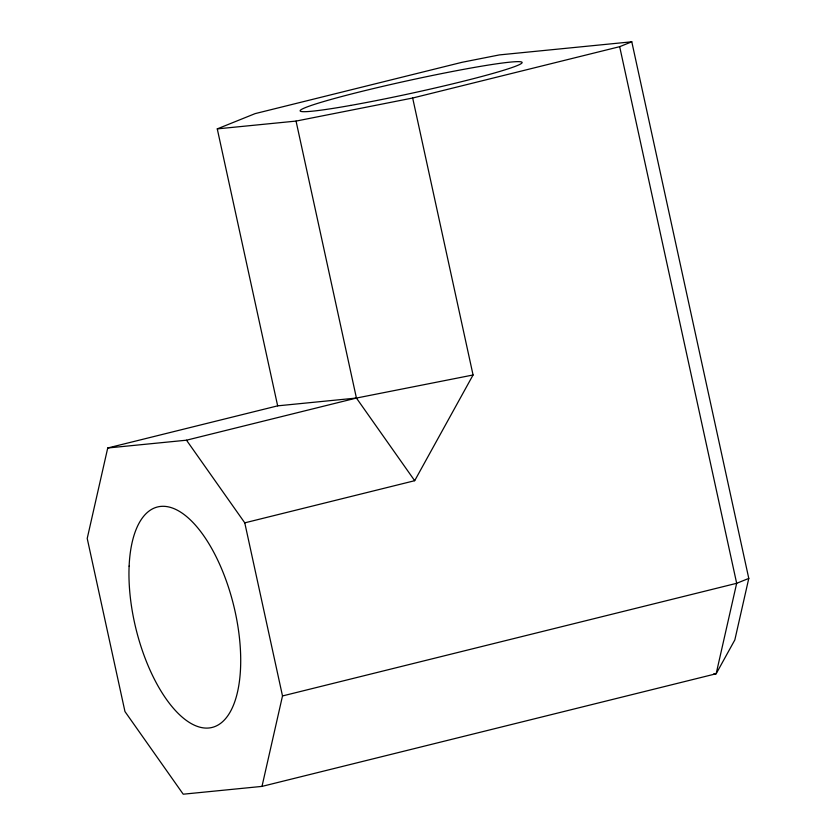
<?xml version="1.0" encoding="UTF-8"?>
<svg xmlns="http://www.w3.org/2000/svg" width="836" height="836" viewBox="0 0 836 836"><rect width="100%" height="100%" fill="white"/><g stroke="black" fill="none" stroke-linecap="round" stroke-linejoin="round"><path stroke-width="1.25" d="M277.656 405.847L107.729 447.991L87.216 538.447L124.961 711.551L183.22 794.2L261.992 786.394L716.159 673.753L734.834 639.927L748.784 578.418L631.786 41.8L499.437 54.904L462.12 62.282L255.116 113.623L217.266 128.88L277.656 405.847L356.429 398.051L473.061 374.988L412.67 98.021L619.675 46.68L631.786 41.8M261.992 786.394L282.505 695.949L244.77 522.845L186.501 440.196L107.729 447.991M244.77 522.845L414.687 480.7L473.061 374.988M748.784 578.418L736.673 583.298L282.505 695.949M186.501 440.196L356.429 398.051L414.687 480.7M217.266 128.88L296.048 121.084L412.67 98.021M713.578 674.015L716.159 673.753L736.673 583.298L619.675 46.68M296.048 121.084L356.429 398.051M350.723 105.409A113.581 6.542 -12.3 0 0 521.967 62.94A113.581 6.542 -12.3 0 0 360.713 91.657A113.581 6.542 -12.3 0 0 350.723 105.409M129.12 566.129A113.581 50.244 76.1 0 0 209.021 727.978A113.581 50.244 76.1 0 0 216.44 557.476A113.581 50.244 76.1 0 0 129.12 566.129"/></g></svg>
